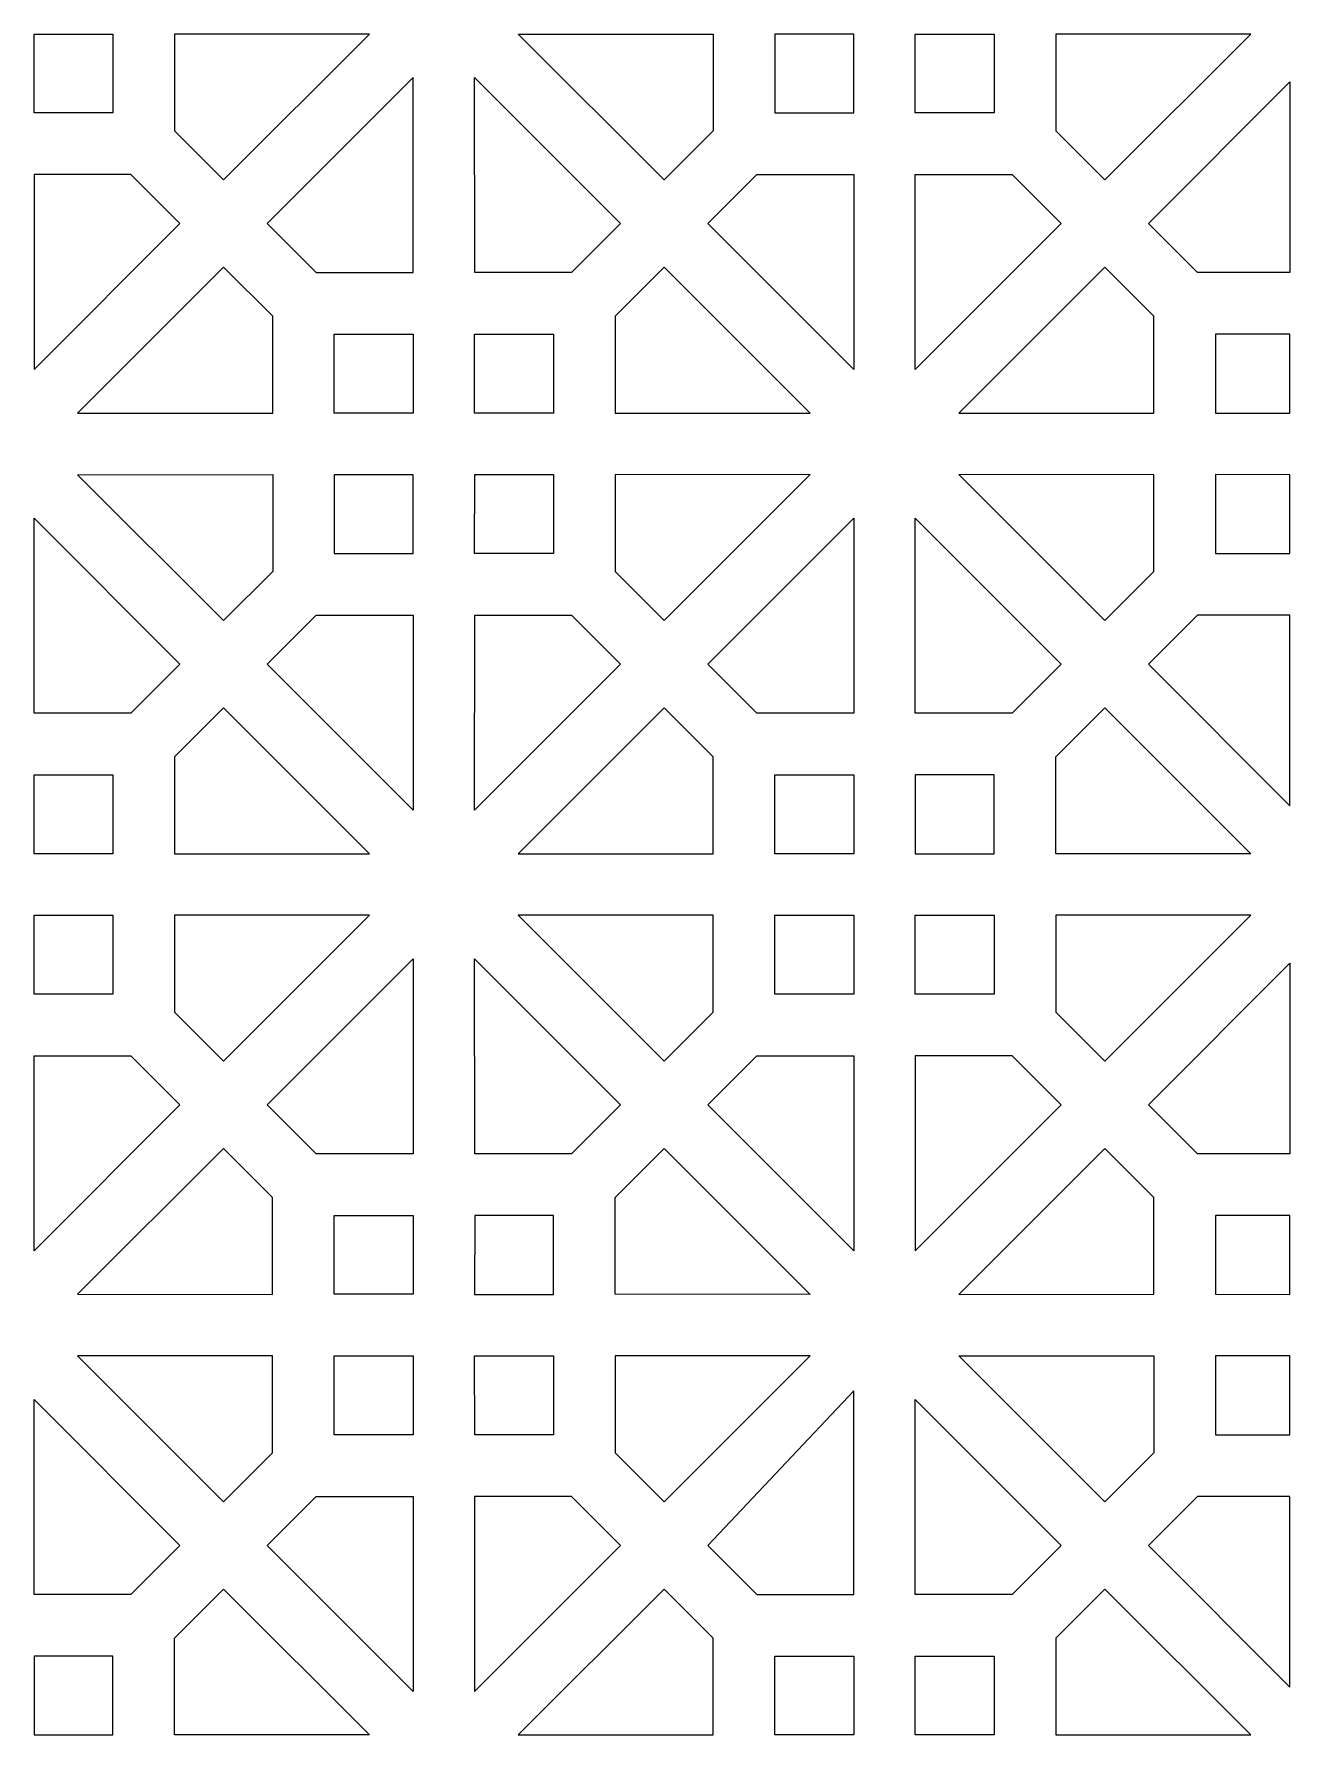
# Model space of a CAD drawing. Header units: centimetres. Extents: x -89 to 89, y -100 to 100.
# Drawn here: x -45.37 to -8.69, y -52.53 to -2.86 of the extents above; entities that cross this region are included whole.
import ezdxf

# ---------------------------------------------------------------- set-up
doc = ezdxf.new("R2010")
doc.units = ezdxf.units.CM
doc.header["$MEASUREMENT"] = 0
doc.layers.add('layer 1', color=7, linetype='Continuous')

msp = doc.modelspace()

# ---------------------------------------------------------------- linework, layer by layer
at = {"layer": 'layer 1', "color": 230, "lineweight": 9}
for points, knots in [([(-43.06812, -2.85648), (-43.06812, -2.85648), (-45.36814, -2.85648), (-45.36814, -2.85648), (-45.36814, -2.85648), (-45.36814, -2.85648), (-45.36751, -5.15625), (-45.36751, -5.15625), (-45.36751, -5.15625), (-45.36751, -5.15625), (-43.06748, -5.15625), (-43.06748, -5.15625), (-43.06748, -5.15625), (-43.06748, -5.15625), (-43.06812, -2.85648), (-43.06812, -2.85648)], [0, 0, 0, 0, 0.2, 0.2, 0.2, 0.2, 0.4, 0.4, 0.4, 0.4, 0.6, 0.6, 0.6, 0.6, 1, 1, 1, 1]), ([(-39.83346, -7.11838), (-39.83346, -7.11838), (-41.26813, -5.68373), (-41.26813, -5.68373), (-41.26813, -5.68373), (-41.26813, -5.68373), (-41.26748, -2.85621), (-41.26748, -2.85621), (-41.26748, -2.85621), (-41.26748, -2.85621), (-35.57092, -2.85621), (-35.57092, -2.85621), (-35.57092, -2.85621), (-35.57092, -2.85621), (-39.83346, -7.11838), (-39.83346, -7.11838)], [0, 0, 0, 0, 0.2, 0.2, 0.2, 0.2, 0.4, 0.4, 0.4, 0.4, 0.6, 0.6, 0.6, 0.6, 1, 1, 1, 1]), ([(-31.22598, -2.8565), (-31.22598, -2.8565), (-26.96417, -7.11831), (-26.96417, -7.11831), (-26.96417, -7.11831), (-26.96417, -7.11831), (-25.52883, -5.68333), (-25.52883, -5.68333), (-25.52883, -5.68333), (-25.52883, -5.68333), (-25.52882, -2.85623), (-25.52882, -2.85623), (-25.52882, -2.85623), (-25.52882, -2.85623), (-31.22598, -2.8565), (-31.22598, -2.8565)], [0, 0, 0, 0, 0.2, 0.2, 0.2, 0.2, 0.4, 0.4, 0.4, 0.4, 0.6, 0.6, 0.6, 0.6, 1, 1, 1, 1]), ([(-23.72946, -2.8565), (-23.72946, -2.8565), (-21.42944, -2.8565), (-21.42944, -2.8565), (-21.42944, -2.8565), (-21.42944, -2.8565), (-21.4288, -5.15619), (-21.4288, -5.15619), (-21.4288, -5.15619), (-21.4288, -5.15619), (-23.72882, -5.15619), (-23.72882, -5.15619), (-23.72882, -5.15619), (-23.72882, -5.15619), (-23.72946, -2.8565), (-23.72946, -2.8565)], [0, 0, 0, 0, 0.2, 0.2, 0.2, 0.2, 0.4, 0.4, 0.4, 0.4, 0.6, 0.6, 0.6, 0.6, 1, 1, 1, 1]), ([(-19.62944, -5.15647), (-19.62944, -5.15647), (-17.32946, -5.15646), (-17.32946, -5.15646), (-17.32946, -5.15646), (-17.32946, -5.15646), (-17.32883, -2.85623), (-17.32883, -2.85623), (-17.32883, -2.85623), (-17.32883, -2.85623), (-19.6288, -2.85624), (-19.6288, -2.85624), (-19.6288, -2.85624), (-19.6288, -2.85624), (-19.62944, -5.15647), (-19.62944, -5.15647)], [0, 0, 0, 0, 0.2, 0.2, 0.2, 0.2, 0.4, 0.4, 0.4, 0.4, 0.6, 0.6, 0.6, 0.6, 1, 1, 1, 1]), ([(-15.52946, -5.68367), (-15.52946, -5.68367), (-15.52946, -2.8565), (-15.52946, -2.8565), (-15.52946, -2.8565), (-15.52946, -2.8565), (-9.83226, -2.85623), (-9.83226, -2.85623), (-9.83226, -2.85623), (-9.83226, -2.85623), (-14.09413, -7.11808), (-14.09413, -7.11808), (-14.09413, -7.11808), (-14.09413, -7.11808), (-15.52946, -5.68367), (-15.52946, -5.68367)], [0, 0, 0, 0, 0.2, 0.2, 0.2, 0.2, 0.4, 0.4, 0.4, 0.4, 0.6, 0.6, 0.6, 0.6, 1, 1, 1, 1]), ([(-34.2988, -4.12929), (-34.2988, -4.12929), (-34.29878, -9.82582), (-34.29878, -9.82582), (-34.29878, -9.82582), (-34.29878, -9.82582), (-37.12536, -9.82555), (-37.12536, -9.82555), (-37.12536, -9.82555), (-37.12536, -9.82555), (-38.56002, -8.39089), (-38.56002, -8.39089), (-38.56002, -8.39089), (-38.56002, -8.39089), (-34.2988, -4.12929), (-34.2988, -4.12929)], [0, 0, 0, 0, 0.2, 0.2, 0.2, 0.2, 0.4, 0.4, 0.4, 0.4, 0.6, 0.6, 0.6, 0.6, 1, 1, 1, 1]), ([(-28.2363, -8.39087), (-28.2363, -8.39087), (-32.49878, -4.12929), (-32.49878, -4.12929), (-32.49878, -4.12929), (-32.49878, -4.12929), (-32.49814, -9.82555), (-32.49814, -9.82555), (-32.49814, -9.82555), (-32.49814, -9.82555), (-29.67099, -9.82555), (-29.67099, -9.82555), (-29.67099, -9.82555), (-29.67099, -9.82555), (-28.2363, -8.39087), (-28.2363, -8.39087)], [0, 0, 0, 0, 0.2, 0.2, 0.2, 0.2, 0.4, 0.4, 0.4, 0.4, 0.6, 0.6, 0.6, 0.6, 1, 1, 1, 1]), ([(-8.68714, -4.25639), (-8.68714, -4.25639), (-12.82194, -8.39121), (-12.82194, -8.39121), (-12.82194, -8.39121), (-12.82194, -8.39121), (-11.38662, -9.82562), (-11.38662, -9.82562), (-11.38662, -9.82562), (-11.38662, -9.82562), (-8.6865, -9.82563), (-8.6865, -9.82563), (-8.6865, -9.82563), (-8.6865, -9.82563), (-8.68714, -4.25639), (-8.68714, -4.25639)], [0, 0, 0, 0, 0.2, 0.2, 0.2, 0.2, 0.4, 0.4, 0.4, 0.4, 0.6, 0.6, 0.6, 0.6, 1, 1, 1, 1]), ([(-45.36812, -12.65305), (-45.36812, -12.65305), (-45.36814, -6.95652), (-45.36814, -6.95652), (-45.36814, -6.95652), (-45.36814, -6.95652), (-42.54028, -6.95625), (-42.54028, -6.95625), (-42.54028, -6.95625), (-42.54028, -6.95625), (-41.10562, -8.39091), (-41.10562, -8.39091), (-41.10562, -8.39091), (-41.10562, -8.39091), (-45.36812, -12.65305), (-45.36812, -12.65305)], [0, 0, 0, 0, 0.2, 0.2, 0.2, 0.2, 0.4, 0.4, 0.4, 0.4, 0.6, 0.6, 0.6, 0.6, 1, 1, 1, 1]), ([(-25.69138, -8.39111), (-25.69138, -8.39111), (-21.42944, -12.65304), (-21.42944, -12.65304), (-21.42944, -12.65304), (-21.42944, -12.65304), (-21.4288, -6.95619), (-21.4288, -6.95619), (-21.4288, -6.95619), (-21.4288, -6.95619), (-24.2561, -6.95617), (-24.2561, -6.95617), (-24.2561, -6.95617), (-24.2561, -6.95617), (-25.69138, -8.39111), (-25.69138, -8.39111)], [0, 0, 0, 0, 0.2, 0.2, 0.2, 0.2, 0.4, 0.4, 0.4, 0.4, 0.6, 0.6, 0.6, 0.6, 1, 1, 1, 1]), ([(-19.62944, -12.65303), (-19.62944, -12.65303), (-15.36757, -8.39113), (-15.36757, -8.39113), (-15.36757, -8.39113), (-15.36757, -8.39113), (-16.80161, -6.95618), (-16.80161, -6.95618), (-16.80161, -6.95618), (-16.80161, -6.95618), (-19.6288, -6.95618), (-19.6288, -6.95618), (-19.6288, -6.95618), (-19.6288, -6.95618), (-19.62944, -12.65303), (-19.62944, -12.65303)], [0, 0, 0, 0, 0.2, 0.2, 0.2, 0.2, 0.4, 0.4, 0.4, 0.4, 0.6, 0.6, 0.6, 0.6, 1, 1, 1, 1]), ([(-44.09537, -13.92586), (-44.09537, -13.92586), (-39.83345, -9.66395), (-39.83345, -9.66395), (-39.83345, -9.66395), (-39.83345, -9.66395), (-38.39815, -11.09834), (-38.39815, -11.09834), (-38.39815, -11.09834), (-38.39815, -11.09834), (-38.39816, -13.92559), (-38.39816, -13.92559), (-38.39816, -13.92559), (-38.39816, -13.92559), (-44.09537, -13.92586), (-44.09537, -13.92586)], [0, 0, 0, 0, 0.2, 0.2, 0.2, 0.2, 0.4, 0.4, 0.4, 0.4, 0.6, 0.6, 0.6, 0.6, 1, 1, 1, 1]), ([(-28.3988, -13.92586), (-28.3988, -13.92586), (-28.3988, -11.09856), (-28.3988, -11.09856), (-28.3988, -11.09856), (-28.3988, -11.09856), (-26.96352, -9.66366), (-26.96352, -9.66366), (-26.96352, -9.66366), (-26.96352, -9.66366), (-22.70157, -13.92559), (-22.70157, -13.92559), (-22.70157, -13.92559), (-22.70157, -13.92559), (-28.3988, -13.92586), (-28.3988, -13.92586)], [0, 0, 0, 0, 0.2, 0.2, 0.2, 0.2, 0.4, 0.4, 0.4, 0.4, 0.6, 0.6, 0.6, 0.6, 1, 1, 1, 1]), ([(-12.66005, -11.09867), (-12.66005, -11.09867), (-12.66005, -13.92584), (-12.66005, -13.92584), (-12.66005, -13.92584), (-12.66005, -13.92584), (-18.35597, -13.92557), (-18.35597, -13.92557), (-18.35597, -13.92557), (-18.35597, -13.92557), (-14.0941, -9.66372), (-14.0941, -9.66372), (-14.0941, -9.66372), (-14.0941, -9.66372), (-12.66005, -11.09867), (-12.66005, -11.09867)], [0, 0, 0, 0, 0.2, 0.2, 0.2, 0.2, 0.4, 0.4, 0.4, 0.4, 0.6, 0.6, 0.6, 0.6, 1, 1, 1, 1]), ([(-36.5988, -13.92586), (-36.5988, -13.92586), (-34.29878, -13.92586), (-34.29878, -13.92586), (-34.29878, -13.92586), (-34.29878, -13.92586), (-34.29813, -11.62555), (-34.29813, -11.62555), (-34.29813, -11.62555), (-34.29813, -11.62555), (-36.59816, -11.62555), (-36.59816, -11.62555), (-36.59816, -11.62555), (-36.59816, -11.62555), (-36.5988, -13.92586), (-36.5988, -13.92586)], [0, 0, 0, 0, 0.2, 0.2, 0.2, 0.2, 0.4, 0.4, 0.4, 0.4, 0.6, 0.6, 0.6, 0.6, 1, 1, 1, 1]), ([(-32.49878, -11.62582), (-32.49878, -11.62582), (-32.49878, -13.92586), (-32.49878, -13.92586), (-32.49878, -13.92586), (-32.49878, -13.92586), (-30.19815, -13.92559), (-30.19815, -13.92559), (-30.19815, -13.92559), (-30.19815, -13.92559), (-30.19816, -11.62555), (-30.19816, -11.62555), (-30.19816, -11.62555), (-30.19816, -11.62555), (-32.49878, -11.62582), (-32.49878, -11.62582)], [0, 0, 0, 0, 0.2, 0.2, 0.2, 0.2, 0.4, 0.4, 0.4, 0.4, 0.6, 0.6, 0.6, 0.6, 1, 1, 1, 1]), ([(-8.68714, -11.62587), (-8.68714, -11.62587), (-8.68714, -13.92579), (-8.68714, -13.92579), (-8.68714, -13.92579), (-8.68714, -13.92579), (-10.8594, -13.92557), (-10.8594, -13.92557), (-10.8594, -13.92557), (-10.8594, -13.92557), (-10.85941, -11.62561), (-10.85941, -11.62561), (-10.85941, -11.62561), (-10.85941, -11.62561), (-8.68714, -11.62587), (-8.68714, -11.62587)], [0, 0, 0, 0, 0.2, 0.2, 0.2, 0.2, 0.4, 0.4, 0.4, 0.4, 0.6, 0.6, 0.6, 0.6, 1, 1, 1, 1]), ([(-44.09532, -15.72586), (-44.09532, -15.72586), (-39.83351, -19.98767), (-39.83351, -19.98767), (-39.83351, -19.98767), (-39.83351, -19.98767), (-38.39817, -18.55269), (-38.39817, -18.55269), (-38.39817, -18.55269), (-38.39817, -18.55269), (-38.39816, -15.72559), (-38.39816, -15.72559), (-38.39816, -15.72559), (-38.39816, -15.72559), (-44.09532, -15.72586), (-44.09532, -15.72586)], [0, 0, 0, 0, 0.2, 0.2, 0.2, 0.2, 0.4, 0.4, 0.4, 0.4, 0.6, 0.6, 0.6, 0.6, 1, 1, 1, 1]), ([(-36.5988, -15.72586), (-36.5988, -15.72586), (-34.29878, -15.72586), (-34.29878, -15.72586), (-34.29878, -15.72586), (-34.29878, -15.72586), (-34.29814, -18.02555), (-34.29814, -18.02555), (-34.29814, -18.02555), (-34.29814, -18.02555), (-36.59816, -18.02555), (-36.59816, -18.02555), (-36.59816, -18.02555), (-36.59816, -18.02555), (-36.5988, -15.72586), (-36.5988, -15.72586)], [0, 0, 0, 0, 0.2, 0.2, 0.2, 0.2, 0.4, 0.4, 0.4, 0.4, 0.6, 0.6, 0.6, 0.6, 1, 1, 1, 1]), ([(-32.49878, -18.02583), (-32.49878, -18.02583), (-30.1988, -18.02582), (-30.1988, -18.02582), (-30.1988, -18.02582), (-30.1988, -18.02582), (-30.19817, -15.72559), (-30.19817, -15.72559), (-30.19817, -15.72559), (-30.19817, -15.72559), (-32.49814, -15.7256), (-32.49814, -15.7256), (-32.49814, -15.7256), (-32.49814, -15.7256), (-32.49878, -18.02583), (-32.49878, -18.02583)], [0, 0, 0, 0, 0.2, 0.2, 0.2, 0.2, 0.4, 0.4, 0.4, 0.4, 0.6, 0.6, 0.6, 0.6, 1, 1, 1, 1]), ([(-28.3988, -18.55303), (-28.3988, -18.55303), (-28.3988, -15.72586), (-28.3988, -15.72586), (-28.3988, -15.72586), (-28.3988, -15.72586), (-22.7016, -15.72559), (-22.7016, -15.72559), (-22.7016, -15.72559), (-22.7016, -15.72559), (-26.96347, -19.98744), (-26.96347, -19.98744), (-26.96347, -19.98744), (-26.96347, -19.98744), (-28.3988, -18.55303), (-28.3988, -18.55303)], [0, 0, 0, 0, 0.2, 0.2, 0.2, 0.2, 0.4, 0.4, 0.4, 0.4, 0.6, 0.6, 0.6, 0.6, 1, 1, 1, 1]), ([(-12.66005, -15.72584), (-12.66005, -15.72584), (-12.66005, -18.55314), (-12.66005, -18.55314), (-12.66005, -18.55314), (-12.66005, -18.55314), (-14.09405, -19.9875), (-14.09405, -19.9875), (-14.09405, -19.9875), (-14.09405, -19.9875), (-18.356, -15.72557), (-18.356, -15.72557), (-18.356, -15.72557), (-18.356, -15.72557), (-12.66005, -15.72584), (-12.66005, -15.72584)], [0, 0, 0, 0, 0.2, 0.2, 0.2, 0.2, 0.4, 0.4, 0.4, 0.4, 0.6, 0.6, 0.6, 0.6, 1, 1, 1, 1]), ([(-8.68714, -15.72584), (-8.68714, -15.72584), (-8.68714, -18.02584), (-8.68714, -18.02584), (-8.68714, -18.02584), (-8.68714, -18.02584), (-10.85941, -18.02561), (-10.85941, -18.02561), (-10.85941, -18.02561), (-10.85941, -18.02561), (-10.85942, -15.72557), (-10.85942, -15.72557), (-10.85942, -15.72557), (-10.85942, -15.72557), (-10.84942, -15.72557), (-10.84942, -15.72557), (-10.84942, -15.72557), (-10.84942, -15.72557), (-8.68714, -15.72584), (-8.68714, -15.72584)], [0, 0, 0, 0, 0.16666667, 0.16666667, 0.16666667, 0.16666667, 0.33333333, 0.33333333, 0.33333333, 0.33333333, 0.5, 0.5, 0.5, 0.5, 0.66666667, 0.66666667, 0.66666667, 0.66666667, 1, 1, 1, 1]), ([(-41.10629, -21.26048), (-41.10629, -21.26048), (-45.36813, -16.99863), (-45.36813, -16.99863), (-45.36813, -16.99863), (-45.36813, -16.99863), (-45.36749, -22.69489), (-45.36749, -22.69489), (-45.36749, -22.69489), (-45.36749, -22.69489), (-42.54034, -22.69489), (-42.54034, -22.69489), (-42.54034, -22.69489), (-42.54034, -22.69489), (-41.10629, -21.26048), (-41.10629, -21.26048)], [0, 0, 0, 0, 0.2, 0.2, 0.2, 0.2, 0.4, 0.4, 0.4, 0.4, 0.6, 0.6, 0.6, 0.6, 1, 1, 1, 1]), ([(-21.42941, -16.99867), (-21.42941, -16.99867), (-25.69128, -21.26057), (-25.69128, -21.26057), (-25.69128, -21.26057), (-25.69128, -21.26057), (-24.25596, -22.69498), (-24.25596, -22.69498), (-24.25596, -22.69498), (-24.25596, -22.69498), (-21.42877, -22.69498), (-21.42877, -22.69498), (-21.42877, -22.69498), (-21.42877, -22.69498), (-21.42941, -16.99867), (-21.42941, -16.99867)], [0, 0, 0, 0, 0.2, 0.2, 0.2, 0.2, 0.4, 0.4, 0.4, 0.4, 0.6, 0.6, 0.6, 0.6, 1, 1, 1, 1]), ([(-15.36747, -21.26059), (-15.36747, -21.26059), (-19.62941, -16.99866), (-19.62941, -16.99866), (-19.62941, -16.99866), (-19.62941, -16.99866), (-19.62877, -22.69497), (-19.62877, -22.69497), (-19.62877, -22.69497), (-19.62877, -22.69497), (-16.80147, -22.69499), (-16.80147, -22.69499), (-16.80147, -22.69499), (-16.80147, -22.69499), (-15.36747, -21.26059), (-15.36747, -21.26059)], [0, 0, 0, 0, 0.2, 0.2, 0.2, 0.2, 0.4, 0.4, 0.4, 0.4, 0.6, 0.6, 0.6, 0.6, 1, 1, 1, 1]), ([(-38.56072, -21.26047), (-38.56072, -21.26047), (-34.29878, -25.5224), (-34.29878, -25.5224), (-34.29878, -25.5224), (-34.29878, -25.5224), (-34.29814, -19.82555), (-34.29814, -19.82555), (-34.29814, -19.82555), (-34.29814, -19.82555), (-37.12544, -19.82553), (-37.12544, -19.82553), (-37.12544, -19.82553), (-37.12544, -19.82553), (-38.56072, -21.26047), (-38.56072, -21.26047)], [0, 0, 0, 0, 0.2, 0.2, 0.2, 0.2, 0.4, 0.4, 0.4, 0.4, 0.6, 0.6, 0.6, 0.6, 1, 1, 1, 1]), ([(-32.49878, -25.52239), (-32.49878, -25.52239), (-28.23691, -21.26049), (-28.23691, -21.26049), (-28.23691, -21.26049), (-28.23691, -21.26049), (-29.67095, -19.82554), (-29.67095, -19.82554), (-29.67095, -19.82554), (-29.67095, -19.82554), (-32.49814, -19.82554), (-32.49814, -19.82554), (-32.49814, -19.82554), (-32.49814, -19.82554), (-32.49878, -25.52239), (-32.49878, -25.52239)], [0, 0, 0, 0, 0.2, 0.2, 0.2, 0.2, 0.4, 0.4, 0.4, 0.4, 0.6, 0.6, 0.6, 0.6, 1, 1, 1, 1]), ([(-8.68714, -19.82589), (-8.68714, -19.82589), (-8.68714, -25.39535), (-8.68714, -25.39535), (-8.68714, -25.39535), (-8.68714, -25.39535), (-12.82127, -21.26029), (-12.82127, -21.26029), (-12.82127, -21.26029), (-12.82127, -21.26029), (-11.38658, -19.82561), (-11.38658, -19.82561), (-11.38658, -19.82561), (-11.38658, -19.82561), (-8.68714, -19.82589), (-8.68714, -19.82589)], [0, 0, 0, 0, 0.2, 0.2, 0.2, 0.2, 0.4, 0.4, 0.4, 0.4, 0.6, 0.6, 0.6, 0.6, 1, 1, 1, 1]), ([(-41.26751, -26.79493), (-41.26751, -26.79493), (-41.26815, -23.9679), (-41.26815, -23.9679), (-41.26815, -23.9679), (-41.26815, -23.9679), (-39.83287, -22.533), (-39.83287, -22.533), (-39.83287, -22.533), (-39.83287, -22.533), (-35.57092, -26.79493), (-35.57092, -26.79493), (-35.57092, -26.79493), (-35.57092, -26.79493), (-41.26751, -26.79493), (-41.26751, -26.79493)], [0, 0, 0, 0, 0.2, 0.2, 0.2, 0.2, 0.4, 0.4, 0.4, 0.4, 0.6, 0.6, 0.6, 0.6, 1, 1, 1, 1]), ([(-25.52939, -23.96803), (-25.52939, -23.96803), (-25.52939, -26.7952), (-25.52939, -26.7952), (-25.52939, -26.7952), (-25.52939, -26.7952), (-31.22531, -26.79493), (-31.22531, -26.79493), (-31.22531, -26.79493), (-31.22531, -26.79493), (-26.96344, -22.53308), (-26.96344, -22.53308), (-26.96344, -22.53308), (-26.96344, -22.53308), (-25.52939, -23.96803), (-25.52939, -23.96803)], [0, 0, 0, 0, 0.2, 0.2, 0.2, 0.2, 0.4, 0.4, 0.4, 0.4, 0.6, 0.6, 0.6, 0.6, 1, 1, 1, 1]), ([(-9.83287, -26.7952), (-9.83287, -26.7952), (-14.09468, -22.53339), (-14.09468, -22.53339), (-14.09468, -22.53339), (-14.09468, -22.53339), (-15.52874, -23.96783), (-15.52874, -23.96783), (-15.52874, -23.96783), (-15.52874, -23.96783), (-15.52875, -26.79493), (-15.52875, -26.79493), (-15.52875, -26.79493), (-15.52875, -26.79493), (-9.83287, -26.7952), (-9.83287, -26.7952)], [0, 0, 0, 0, 0.2, 0.2, 0.2, 0.2, 0.4, 0.4, 0.4, 0.4, 0.6, 0.6, 0.6, 0.6, 1, 1, 1, 1]), ([(-45.36813, -24.49516), (-45.36813, -24.49516), (-45.36813, -26.7952), (-45.36813, -26.7952), (-45.36813, -26.7952), (-45.36813, -26.7952), (-43.0675, -26.79493), (-43.0675, -26.79493), (-43.0675, -26.79493), (-43.0675, -26.79493), (-43.06751, -24.49489), (-43.06751, -24.49489), (-43.06751, -24.49489), (-43.06751, -24.49489), (-45.36813, -24.49516), (-45.36813, -24.49516)], [0, 0, 0, 0, 0.2, 0.2, 0.2, 0.2, 0.4, 0.4, 0.4, 0.4, 0.6, 0.6, 0.6, 0.6, 1, 1, 1, 1]), ([(-21.42941, -24.49523), (-21.42941, -24.49523), (-23.72939, -24.49524), (-23.72939, -24.49524), (-23.72939, -24.49524), (-23.72939, -24.49524), (-23.72874, -26.79493), (-23.72874, -26.79493), (-23.72874, -26.79493), (-23.72874, -26.79493), (-21.42877, -26.79492), (-21.42877, -26.79492), (-21.42877, -26.79492), (-21.42877, -26.79492), (-21.42941, -24.49523), (-21.42941, -24.49523)], [0, 0, 0, 0, 0.2, 0.2, 0.2, 0.2, 0.4, 0.4, 0.4, 0.4, 0.6, 0.6, 0.6, 0.6, 1, 1, 1, 1]), ([(-17.32939, -26.7952), (-17.32939, -26.7952), (-19.62941, -26.7952), (-19.62941, -26.7952), (-19.62941, -26.7952), (-19.62941, -26.7952), (-19.62877, -24.49497), (-19.62877, -24.49497), (-19.62877, -24.49497), (-19.62877, -24.49497), (-17.32875, -24.49497), (-17.32875, -24.49497), (-17.32875, -24.49497), (-17.32875, -24.49497), (-17.32939, -26.7952), (-17.32939, -26.7952)], [0, 0, 0, 0, 0.2, 0.2, 0.2, 0.2, 0.4, 0.4, 0.4, 0.4, 0.6, 0.6, 0.6, 0.6, 1, 1, 1, 1]), ([(-45.36813, -30.89517), (-45.36813, -30.89517), (-43.06815, -30.89516), (-43.06815, -30.89516), (-43.06815, -30.89516), (-43.06815, -30.89516), (-43.06752, -28.59493), (-43.06752, -28.59493), (-43.06752, -28.59493), (-43.06752, -28.59493), (-45.36749, -28.59494), (-45.36749, -28.59494), (-45.36749, -28.59494), (-45.36749, -28.59494), (-45.36813, -30.89517), (-45.36813, -30.89517)], [0, 0, 0, 0, 0.2, 0.2, 0.2, 0.2, 0.4, 0.4, 0.4, 0.4, 0.6, 0.6, 0.6, 0.6, 1, 1, 1, 1]), ([(-41.26815, -31.42237), (-41.26815, -31.42237), (-41.26815, -28.5952), (-41.26815, -28.5952), (-41.26815, -28.5952), (-41.26815, -28.5952), (-35.57095, -28.59493), (-35.57095, -28.59493), (-35.57095, -28.59493), (-35.57095, -28.59493), (-39.83282, -32.85678), (-39.83282, -32.85678), (-39.83282, -32.85678), (-39.83282, -32.85678), (-41.26815, -31.42237), (-41.26815, -31.42237)], [0, 0, 0, 0, 0.2, 0.2, 0.2, 0.2, 0.4, 0.4, 0.4, 0.4, 0.6, 0.6, 0.6, 0.6, 1, 1, 1, 1]), ([(-25.52939, -28.5952), (-25.52939, -28.5952), (-25.52939, -31.4225), (-25.52939, -31.4225), (-25.52939, -31.4225), (-25.52939, -31.4225), (-26.96339, -32.85686), (-26.96339, -32.85686), (-26.96339, -32.85686), (-26.96339, -32.85686), (-31.22534, -28.59493), (-31.22534, -28.59493), (-31.22534, -28.59493), (-31.22534, -28.59493), (-25.52939, -28.5952), (-25.52939, -28.5952)], [0, 0, 0, 0, 0.2, 0.2, 0.2, 0.2, 0.4, 0.4, 0.4, 0.4, 0.6, 0.6, 0.6, 0.6, 1, 1, 1, 1]), ([(-21.42941, -30.89524), (-21.42941, -30.89524), (-21.42941, -28.5952), (-21.42941, -28.5952), (-21.42941, -28.5952), (-21.42941, -28.5952), (-23.72876, -28.59493), (-23.72876, -28.59493), (-23.72876, -28.59493), (-23.72876, -28.59493), (-23.72875, -30.89497), (-23.72875, -30.89497), (-23.72875, -30.89497), (-23.72875, -30.89497), (-21.42941, -30.89524), (-21.42941, -30.89524)], [0, 0, 0, 0, 0.2, 0.2, 0.2, 0.2, 0.4, 0.4, 0.4, 0.4, 0.6, 0.6, 0.6, 0.6, 1, 1, 1, 1]), ([(-17.32939, -28.5952), (-17.32939, -28.5952), (-19.62941, -28.5952), (-19.62941, -28.5952), (-19.62941, -28.5952), (-19.62941, -28.5952), (-19.62878, -30.89497), (-19.62878, -30.89497), (-19.62878, -30.89497), (-19.62878, -30.89497), (-17.32875, -30.89497), (-17.32875, -30.89497), (-17.32875, -30.89497), (-17.32875, -30.89497), (-17.32939, -28.5952), (-17.32939, -28.5952)], [0, 0, 0, 0, 0.2, 0.2, 0.2, 0.2, 0.4, 0.4, 0.4, 0.4, 0.6, 0.6, 0.6, 0.6, 1, 1, 1, 1]), ([(-9.83282, -28.5952), (-9.83282, -28.5952), (-14.09474, -32.85711), (-14.09474, -32.85711), (-14.09474, -32.85711), (-14.09474, -32.85711), (-15.52876, -31.42218), (-15.52876, -31.42218), (-15.52876, -31.42218), (-15.52876, -31.42218), (-15.52875, -28.59493), (-15.52875, -28.59493), (-15.52875, -28.59493), (-15.52875, -28.59493), (-9.83282, -28.5952), (-9.83282, -28.5952)], [0, 0, 0, 0, 0.2, 0.2, 0.2, 0.2, 0.4, 0.4, 0.4, 0.4, 0.6, 0.6, 0.6, 0.6, 1, 1, 1, 1]), ([(-34.29876, -29.86801), (-34.29876, -29.86801), (-38.56063, -34.12991), (-38.56063, -34.12991), (-38.56063, -34.12991), (-38.56063, -34.12991), (-37.12531, -35.56432), (-37.12531, -35.56432), (-37.12531, -35.56432), (-37.12531, -35.56432), (-34.29812, -35.56432), (-34.29812, -35.56432), (-34.29812, -35.56432), (-34.29812, -35.56432), (-34.29876, -29.86801), (-34.29876, -29.86801)], [0, 0, 0, 0, 0.2, 0.2, 0.2, 0.2, 0.4, 0.4, 0.4, 0.4, 0.6, 0.6, 0.6, 0.6, 1, 1, 1, 1]), ([(-28.23682, -34.12993), (-28.23682, -34.12993), (-32.49876, -29.868), (-32.49876, -29.868), (-32.49876, -29.868), (-32.49876, -29.868), (-32.49812, -35.56431), (-32.49812, -35.56431), (-32.49812, -35.56431), (-32.49812, -35.56431), (-29.67082, -35.56433), (-29.67082, -35.56433), (-29.67082, -35.56433), (-29.67082, -35.56433), (-28.23682, -34.12993), (-28.23682, -34.12993)], [0, 0, 0, 0, 0.2, 0.2, 0.2, 0.2, 0.4, 0.4, 0.4, 0.4, 0.6, 0.6, 0.6, 0.6, 1, 1, 1, 1]), ([(-8.68714, -29.99508), (-8.68714, -29.99508), (-12.82194, -34.12988), (-12.82194, -34.12988), (-12.82194, -34.12988), (-12.82194, -34.12988), (-11.38664, -35.56427), (-11.38664, -35.56427), (-11.38664, -35.56427), (-11.38664, -35.56427), (-8.6865, -35.56426), (-8.6865, -35.56426), (-8.6865, -35.56426), (-8.6865, -35.56426), (-8.68714, -29.99508), (-8.68714, -29.99508)], [0, 0, 0, 0, 0.2, 0.2, 0.2, 0.2, 0.4, 0.4, 0.4, 0.4, 0.6, 0.6, 0.6, 0.6, 1, 1, 1, 1]), ([(-45.36813, -38.39173), (-45.36813, -38.39173), (-41.10626, -34.12983), (-41.10626, -34.12983), (-41.10626, -34.12983), (-41.10626, -34.12983), (-42.5403, -32.69488), (-42.5403, -32.69488), (-42.5403, -32.69488), (-42.5403, -32.69488), (-45.36749, -32.69488), (-45.36749, -32.69488), (-45.36749, -32.69488), (-45.36749, -32.69488), (-45.36813, -38.39173), (-45.36813, -38.39173)], [0, 0, 0, 0, 0.2, 0.2, 0.2, 0.2, 0.4, 0.4, 0.4, 0.4, 0.6, 0.6, 0.6, 0.6, 1, 1, 1, 1]), ([(-25.69125, -34.12992), (-25.69125, -34.12992), (-21.42941, -38.39177), (-21.42941, -38.39177), (-21.42941, -38.39177), (-21.42941, -38.39177), (-21.42877, -32.69497), (-21.42877, -32.69497), (-21.42877, -32.69497), (-21.42877, -32.69497), (-24.25592, -32.69497), (-24.25592, -32.69497), (-24.25592, -32.69497), (-24.25592, -32.69497), (-25.69125, -34.12992), (-25.69125, -34.12992)], [0, 0, 0, 0, 0.2, 0.2, 0.2, 0.2, 0.4, 0.4, 0.4, 0.4, 0.6, 0.6, 0.6, 0.6, 1, 1, 1, 1]), ([(-19.62939, -38.39177), (-19.62939, -38.39177), (-19.62941, -32.69524), (-19.62941, -32.69524), (-19.62941, -32.69524), (-19.62941, -32.69524), (-16.80155, -32.69497), (-16.80155, -32.69497), (-16.80155, -32.69497), (-16.80155, -32.69497), (-15.36689, -34.12963), (-15.36689, -34.12963), (-15.36689, -34.12963), (-15.36689, -34.12963), (-19.62939, -38.39177), (-19.62939, -38.39177)], [0, 0, 0, 0, 0.2, 0.2, 0.2, 0.2, 0.4, 0.4, 0.4, 0.4, 0.6, 0.6, 0.6, 0.6, 1, 1, 1, 1]), ([(-38.39874, -36.83737), (-38.39874, -36.83737), (-38.39874, -39.66454), (-38.39874, -39.66454), (-38.39874, -39.66454), (-38.39874, -39.66454), (-44.09466, -39.66427), (-44.09466, -39.66427), (-44.09466, -39.66427), (-44.09466, -39.66427), (-39.83279, -35.40242), (-39.83279, -35.40242), (-39.83279, -35.40242), (-39.83279, -35.40242), (-38.39874, -36.83737), (-38.39874, -36.83737)], [0, 0, 0, 0, 0.2, 0.2, 0.2, 0.2, 0.4, 0.4, 0.4, 0.4, 0.6, 0.6, 0.6, 0.6, 1, 1, 1, 1]), ([(-22.70222, -39.66454), (-22.70222, -39.66454), (-26.96403, -35.40273), (-26.96403, -35.40273), (-26.96403, -35.40273), (-26.96403, -35.40273), (-28.39809, -36.83717), (-28.39809, -36.83717), (-28.39809, -36.83717), (-28.39809, -36.83717), (-28.3981, -39.66427), (-28.3981, -39.66427), (-28.3981, -39.66427), (-28.3981, -39.66427), (-22.70222, -39.66454), (-22.70222, -39.66454)], [0, 0, 0, 0, 0.2, 0.2, 0.2, 0.2, 0.4, 0.4, 0.4, 0.4, 0.6, 0.6, 0.6, 0.6, 1, 1, 1, 1]), ([(-18.35665, -39.66458), (-18.35665, -39.66458), (-14.09473, -35.40267), (-14.09473, -35.40267), (-14.09473, -35.40267), (-14.09473, -35.40267), (-12.65943, -36.83706), (-12.65943, -36.83706), (-12.65943, -36.83706), (-12.65943, -36.83706), (-12.65944, -39.66431), (-12.65944, -39.66431), (-12.65944, -39.66431), (-12.65944, -39.66431), (-18.35665, -39.66458), (-18.35665, -39.66458)], [0, 0, 0, 0, 0.2, 0.2, 0.2, 0.2, 0.4, 0.4, 0.4, 0.4, 0.6, 0.6, 0.6, 0.6, 1, 1, 1, 1]), ([(-34.29876, -37.36457), (-34.29876, -37.36457), (-36.59874, -37.36458), (-36.59874, -37.36458), (-36.59874, -37.36458), (-36.59874, -37.36458), (-36.59809, -39.66427), (-36.59809, -39.66427), (-36.59809, -39.66427), (-36.59809, -39.66427), (-34.29812, -39.66426), (-34.29812, -39.66426), (-34.29812, -39.66426), (-34.29812, -39.66426), (-34.29876, -37.36457), (-34.29876, -37.36457)], [0, 0, 0, 0, 0.2, 0.2, 0.2, 0.2, 0.4, 0.4, 0.4, 0.4, 0.6, 0.6, 0.6, 0.6, 1, 1, 1, 1]), ([(-30.19874, -39.66454), (-30.19874, -39.66454), (-32.49876, -39.66454), (-32.49876, -39.66454), (-32.49876, -39.66454), (-32.49876, -39.66454), (-32.49812, -37.36431), (-32.49812, -37.36431), (-32.49812, -37.36431), (-32.49812, -37.36431), (-30.1981, -37.36431), (-30.1981, -37.36431), (-30.1981, -37.36431), (-30.1981, -37.36431), (-30.19874, -39.66454), (-30.19874, -39.66454)], [0, 0, 0, 0, 0.2, 0.2, 0.2, 0.2, 0.4, 0.4, 0.4, 0.4, 0.6, 0.6, 0.6, 0.6, 1, 1, 1, 1]), ([(-8.68714, -37.36453), (-8.68714, -37.36453), (-8.68714, -39.66452), (-8.68714, -39.66452), (-8.68714, -39.66452), (-8.68714, -39.66452), (-10.85944, -39.66431), (-10.85944, -39.66431), (-10.85944, -39.66431), (-10.85944, -39.66431), (-10.85944, -37.36427), (-10.85944, -37.36427), (-10.85944, -37.36427), (-10.85944, -37.36427), (-8.68714, -37.36453), (-8.68714, -37.36453)], [0, 0, 0, 0, 0.2, 0.2, 0.2, 0.2, 0.4, 0.4, 0.4, 0.4, 0.6, 0.6, 0.6, 0.6, 1, 1, 1, 1]), ([(-38.39874, -41.46454), (-38.39874, -41.46454), (-38.39874, -44.29184), (-38.39874, -44.29184), (-38.39874, -44.29184), (-38.39874, -44.29184), (-39.83274, -45.7262), (-39.83274, -45.7262), (-39.83274, -45.7262), (-39.83274, -45.7262), (-44.09469, -41.46427), (-44.09469, -41.46427), (-44.09469, -41.46427), (-44.09469, -41.46427), (-38.39874, -41.46454), (-38.39874, -41.46454)], [0, 0, 0, 0, 0.2, 0.2, 0.2, 0.2, 0.4, 0.4, 0.4, 0.4, 0.6, 0.6, 0.6, 0.6, 1, 1, 1, 1]), ([(-34.29876, -43.76458), (-34.29876, -43.76458), (-34.29876, -41.46454), (-34.29876, -41.46454), (-34.29876, -41.46454), (-34.29876, -41.46454), (-36.59811, -41.46427), (-36.59811, -41.46427), (-36.59811, -41.46427), (-36.59811, -41.46427), (-36.5981, -43.76431), (-36.5981, -43.76431), (-36.5981, -43.76431), (-36.5981, -43.76431), (-34.29876, -43.76458), (-34.29876, -43.76458)], [0, 0, 0, 0, 0.2, 0.2, 0.2, 0.2, 0.4, 0.4, 0.4, 0.4, 0.6, 0.6, 0.6, 0.6, 1, 1, 1, 1]), ([(-30.19874, -41.46454), (-30.19874, -41.46454), (-32.49876, -41.46454), (-32.49876, -41.46454), (-32.49876, -41.46454), (-32.49876, -41.46454), (-32.49813, -43.76431), (-32.49813, -43.76431), (-32.49813, -43.76431), (-32.49813, -43.76431), (-30.1981, -43.76431), (-30.1981, -43.76431), (-30.1981, -43.76431), (-30.1981, -43.76431), (-30.19874, -41.46454), (-30.19874, -41.46454)], [0, 0, 0, 0, 0.2, 0.2, 0.2, 0.2, 0.4, 0.4, 0.4, 0.4, 0.6, 0.6, 0.6, 0.6, 1, 1, 1, 1]), ([(-22.70217, -41.46454), (-22.70217, -41.46454), (-26.96409, -45.72645), (-26.96409, -45.72645), (-26.96409, -45.72645), (-26.96409, -45.72645), (-28.39811, -44.29152), (-28.39811, -44.29152), (-28.39811, -44.29152), (-28.39811, -44.29152), (-28.3981, -41.46427), (-28.3981, -41.46427), (-28.3981, -41.46427), (-28.3981, -41.46427), (-22.70217, -41.46454), (-22.70217, -41.46454)], [0, 0, 0, 0, 0.2, 0.2, 0.2, 0.2, 0.4, 0.4, 0.4, 0.4, 0.6, 0.6, 0.6, 0.6, 1, 1, 1, 1]), ([(-18.3566, -41.46458), (-18.3566, -41.46458), (-14.09479, -45.72639), (-14.09479, -45.72639), (-14.09479, -45.72639), (-14.09479, -45.72639), (-12.65945, -44.29141), (-12.65945, -44.29141), (-12.65945, -44.29141), (-12.65945, -44.29141), (-12.65944, -41.46431), (-12.65944, -41.46431), (-12.65944, -41.46431), (-12.65944, -41.46431), (-18.3566, -41.46458), (-18.3566, -41.46458)], [0, 0, 0, 0, 0.2, 0.2, 0.2, 0.2, 0.4, 0.4, 0.4, 0.4, 0.6, 0.6, 0.6, 0.6, 1, 1, 1, 1]), ([(-8.68714, -41.46459), (-8.68714, -41.46459), (-8.68714, -43.7646), (-8.68714, -43.7646), (-8.68714, -43.7646), (-8.68714, -43.7646), (-10.85944, -43.76427), (-10.85944, -43.76427), (-10.85944, -43.76427), (-10.85944, -43.76427), (-10.85944, -41.46431), (-10.85944, -41.46431), (-10.85944, -41.46431), (-10.85944, -41.46431), (-8.68714, -41.46459), (-8.68714, -41.46459)], [0, 0, 0, 0, 0.2, 0.2, 0.2, 0.2, 0.4, 0.4, 0.4, 0.4, 0.6, 0.6, 0.6, 0.6, 1, 1, 1, 1]), ([(-21.42943, -42.48055), (-21.42943, -42.48055), (-21.42941, -48.43388), (-21.42941, -48.43388), (-21.42941, -48.43388), (-21.42941, -48.43388), (-24.25599, -48.43361), (-24.25599, -48.43361), (-24.25599, -48.43361), (-24.25599, -48.43361), (-25.69065, -46.99895), (-25.69065, -46.99895), (-25.69065, -46.99895), (-25.69065, -46.99895), (-21.42943, -42.48055), (-21.42943, -42.48055)], [0, 0, 0, 0, 0.2, 0.2, 0.2, 0.2, 0.4, 0.4, 0.4, 0.4, 0.6, 0.6, 0.6, 0.6, 1, 1, 1, 1]), ([(-41.10616, -46.99929), (-41.10616, -46.99929), (-45.3681, -42.73736), (-45.3681, -42.73736), (-45.3681, -42.73736), (-45.3681, -42.73736), (-45.36746, -48.43367), (-45.36746, -48.43367), (-45.36746, -48.43367), (-45.36746, -48.43367), (-42.54016, -48.43369), (-42.54016, -48.43369), (-42.54016, -48.43369), (-42.54016, -48.43369), (-41.10616, -46.99929), (-41.10616, -46.99929)], [0, 0, 0, 0, 0.2, 0.2, 0.2, 0.2, 0.4, 0.4, 0.4, 0.4, 0.6, 0.6, 0.6, 0.6, 1, 1, 1, 1]), ([(-15.36757, -46.9992), (-15.36757, -46.9992), (-19.62941, -42.73735), (-19.62941, -42.73735), (-19.62941, -42.73735), (-19.62941, -42.73735), (-19.62877, -48.43361), (-19.62877, -48.43361), (-19.62877, -48.43361), (-19.62877, -48.43361), (-16.80162, -48.43361), (-16.80162, -48.43361), (-16.80162, -48.43361), (-16.80162, -48.43361), (-15.36757, -46.9992), (-15.36757, -46.9992)], [0, 0, 0, 0, 0.2, 0.2, 0.2, 0.2, 0.4, 0.4, 0.4, 0.4, 0.6, 0.6, 0.6, 0.6, 1, 1, 1, 1]), ([(-38.5606, -46.99926), (-38.5606, -46.99926), (-34.29876, -51.26111), (-34.29876, -51.26111), (-34.29876, -51.26111), (-34.29876, -51.26111), (-34.29812, -45.56431), (-34.29812, -45.56431), (-34.29812, -45.56431), (-34.29812, -45.56431), (-37.12527, -45.56431), (-37.12527, -45.56431), (-37.12527, -45.56431), (-37.12527, -45.56431), (-38.5606, -46.99926), (-38.5606, -46.99926)], [0, 0, 0, 0, 0.2, 0.2, 0.2, 0.2, 0.4, 0.4, 0.4, 0.4, 0.6, 0.6, 0.6, 0.6, 1, 1, 1, 1]), ([(-32.49874, -51.26111), (-32.49874, -51.26111), (-32.49876, -45.56458), (-32.49876, -45.56458), (-32.49876, -45.56458), (-32.49876, -45.56458), (-29.6709, -45.56431), (-29.6709, -45.56431), (-29.6709, -45.56431), (-29.6709, -45.56431), (-28.23624, -46.99897), (-28.23624, -46.99897), (-28.23624, -46.99897), (-28.23624, -46.99897), (-32.49874, -51.26111), (-32.49874, -51.26111)], [0, 0, 0, 0, 0.2, 0.2, 0.2, 0.2, 0.4, 0.4, 0.4, 0.4, 0.6, 0.6, 0.6, 0.6, 1, 1, 1, 1]), ([(-8.68714, -45.56452), (-8.68714, -45.56452), (-8.68714, -51.13404), (-8.68714, -51.13404), (-8.68714, -51.13404), (-8.68714, -51.13404), (-12.82136, -46.99892), (-12.82136, -46.99892), (-12.82136, -46.99892), (-12.82136, -46.99892), (-11.38672, -45.56425), (-11.38672, -45.56425), (-11.38672, -45.56425), (-11.38672, -45.56425), (-8.68714, -45.56452), (-8.68714, -45.56452)], [0, 0, 0, 0, 0.2, 0.2, 0.2, 0.2, 0.4, 0.4, 0.4, 0.4, 0.6, 0.6, 0.6, 0.6, 1, 1, 1, 1]), ([(-35.57156, -52.5339), (-35.57156, -52.5339), (-39.83337, -48.27209), (-39.83337, -48.27209), (-39.83337, -48.27209), (-39.83337, -48.27209), (-41.26743, -49.70653), (-41.26743, -49.70653), (-41.26743, -49.70653), (-41.26743, -49.70653), (-41.26744, -52.53363), (-41.26744, -52.53363), (-41.26744, -52.53363), (-41.26744, -52.53363), (-35.57156, -52.5339), (-35.57156, -52.5339)], [0, 0, 0, 0, 0.2, 0.2, 0.2, 0.2, 0.4, 0.4, 0.4, 0.4, 0.6, 0.6, 0.6, 0.6, 1, 1, 1, 1]), ([(-31.226, -52.53392), (-31.226, -52.53392), (-26.96408, -48.27201), (-26.96408, -48.27201), (-26.96408, -48.27201), (-26.96408, -48.27201), (-25.52878, -49.7064), (-25.52878, -49.7064), (-25.52878, -49.7064), (-25.52878, -49.7064), (-25.52879, -52.53365), (-25.52879, -52.53365), (-25.52879, -52.53365), (-25.52879, -52.53365), (-31.226, -52.53392), (-31.226, -52.53392)], [0, 0, 0, 0, 0.2, 0.2, 0.2, 0.2, 0.4, 0.4, 0.4, 0.4, 0.6, 0.6, 0.6, 0.6, 1, 1, 1, 1]), ([(-15.52943, -52.53392), (-15.52943, -52.53392), (-15.52943, -49.70662), (-15.52943, -49.70662), (-15.52943, -49.70662), (-15.52943, -49.70662), (-14.09415, -48.27172), (-14.09415, -48.27172), (-14.09415, -48.27172), (-14.09415, -48.27172), (-9.8322, -52.53365), (-9.8322, -52.53365), (-9.8322, -52.53365), (-9.8322, -52.53365), (-15.52943, -52.53392), (-15.52943, -52.53392)], [0, 0, 0, 0, 0.2, 0.2, 0.2, 0.2, 0.4, 0.4, 0.4, 0.4, 0.6, 0.6, 0.6, 0.6, 1, 1, 1, 1]), ([(-43.06808, -52.5339), (-43.06808, -52.5339), (-45.3681, -52.5339), (-45.3681, -52.5339), (-45.3681, -52.5339), (-45.3681, -52.5339), (-45.36746, -50.23367), (-45.36746, -50.23367), (-45.36746, -50.23367), (-45.36746, -50.23367), (-43.06744, -50.23367), (-43.06744, -50.23367), (-43.06744, -50.23367), (-43.06744, -50.23367), (-43.06808, -52.5339), (-43.06808, -52.5339)], [0, 0, 0, 0, 0.2, 0.2, 0.2, 0.2, 0.4, 0.4, 0.4, 0.4, 0.6, 0.6, 0.6, 0.6, 1, 1, 1, 1]), ([(-23.72943, -52.53392), (-23.72943, -52.53392), (-21.42941, -52.53392), (-21.42941, -52.53392), (-21.42941, -52.53392), (-21.42941, -52.53392), (-21.42876, -50.23361), (-21.42876, -50.23361), (-21.42876, -50.23361), (-21.42876, -50.23361), (-23.72879, -50.23361), (-23.72879, -50.23361), (-23.72879, -50.23361), (-23.72879, -50.23361), (-23.72943, -52.53392), (-23.72943, -52.53392)], [0, 0, 0, 0, 0.2, 0.2, 0.2, 0.2, 0.4, 0.4, 0.4, 0.4, 0.6, 0.6, 0.6, 0.6, 1, 1, 1, 1]), ([(-19.62941, -50.23388), (-19.62941, -50.23388), (-19.62941, -52.53392), (-19.62941, -52.53392), (-19.62941, -52.53392), (-19.62941, -52.53392), (-17.32878, -52.53365), (-17.32878, -52.53365), (-17.32878, -52.53365), (-17.32878, -52.53365), (-17.32879, -50.23361), (-17.32879, -50.23361), (-17.32879, -50.23361), (-17.32879, -50.23361), (-19.62941, -50.23388), (-19.62941, -50.23388)], [0, 0, 0, 0, 0.2, 0.2, 0.2, 0.2, 0.4, 0.4, 0.4, 0.4, 0.6, 0.6, 0.6, 0.6, 1, 1, 1, 1])]:
    msp.add_open_spline(points, degree=3, knots=knots, dxfattribs=at)
at = {"layer": 'layer 1', "color": 250, "lineweight": 9}
for points in [[(-12.82194, -8.39121), (-12.82194, -8.39121), (-11.38726, -9.82589), (-11.38726, -9.82589)], [(-12.82194, -8.39121), (-12.82194, -8.39121), (-11.38726, -9.82589), (-11.38726, -9.82589)], [(-10.86005, -11.62588), (-10.86005, -11.62588), (-10.86004, -13.92584), (-10.86004, -13.92584)], [(-10.86005, -11.62588), (-10.86005, -11.62588), (-10.86004, -13.92584), (-10.86004, -13.92584)], [(-45.36813, -12.65305), (-45.36813, -12.65305), (-45.36812, -12.65305), (-45.36812, -12.65305)], [(-45.36813, -12.65305), (-45.36813, -12.65305), (-45.36812, -12.65305), (-45.36812, -12.65305)], [(-10.86006, -15.72584), (-10.86006, -15.72584), (-10.86005, -18.02588), (-10.86005, -18.02588)], [(-10.86006, -15.72584), (-10.86006, -15.72584), (-10.86005, -18.02588), (-10.86005, -18.02588)], [(-11.38722, -19.82588), (-11.38722, -19.82588), (-12.82191, -21.26056), (-12.82191, -21.26056)], [(-11.38722, -19.82588), (-11.38722, -19.82588), (-12.82191, -21.26056), (-12.82191, -21.26056)]]:
    msp.add_open_spline(points, degree=3, dxfattribs=at)

doc.saveas('drawing.dxf')
